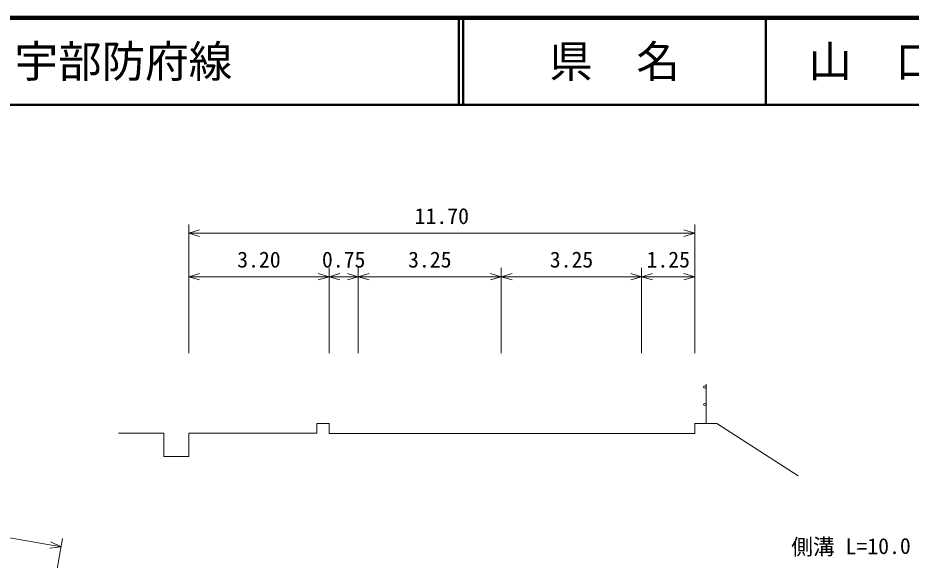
# Model space of a CAD drawing. Units: millimetres, scale not verified. Extents: x 40000 to 680000, y 20000 to 380000.
# Drawn here: x 247122 to 349679, y 317738 to 380000 of the extents above; entities that cross this region are included whole.
import ezdxf
from ezdxf.enums import TextEntityAlignment as Align

# ---------------------------------------------------------------- set-up
doc = ezdxf.new("R2010")
doc.units = ezdxf.units.MM
doc.header["$LTSCALE"] = 1000
for name, color, linetype, lineweight in [('M-BGD', 7, 'Continuous', 13), ('M-STR-HTXT', 7, 'Continuous', 13), ('M-TTL', 2, 'Continuous', 140), ('M-TTL-LINE', 7, 'Continuous', 50)]:
    doc.layers.add(name, color=color, linetype=linetype, lineweight=lineweight)
doc.layers.add('M-TTL-TXT', color=7, linetype='Continuous')
doc.styles.add('ＭＳ ゴシック', font='')
doc.styles.get('ＭＳ ゴシック').set_extended_font_data('MS Gothic')

msp = doc.modelspace()

# ---------------------------------------------------------------- linework, layer by layer
at = {"layer": 'M-BGD'}
msp.add_line((326135, 333436), (326135, 337936), dxfattribs=at)
msp.add_lwpolyline([(258672, 332330), (263866, 332330), (263866, 329628), (266744, 329628), (266744, 332330), (281449, 332330), (281449, 333418), (282853, 333418), (282853, 332295), (324844, 332295), (324844, 333436), (327371, 333436), (336706, 327399)], dxfattribs=at)
for centre in [(325985, 337611), (325985, 335611)]:
    msp.add_circle(centre, 130, dxfattribs=at)
at = {"layer": 'M-STR-HTXT'}
for p, q in [((266744, 341489), (266744, 356281)), ((324844, 341489), (324844, 356281)), ((266744, 355281), (267994, 355656)), ((266744, 355281), (324844, 355281)), ((266744, 355281), (267994, 354906)), ((324844, 355281), (323594, 355656)), ((324844, 355281), (323594, 354906)), ((282853, 341489), (282853, 351281)), ((286204, 341489), (286204, 351281)), ((302629, 341489), (302629, 351281)), ((318737, 341489), (318737, 351281)), ((266744, 350281), (267994, 350656)), ((266744, 350281), (282853, 350281)), ((266744, 350281), (267994, 349906)), ((282853, 350281), (281603, 350656)), ((282853, 350281), (281603, 349906)), ((282853, 350281), (284103, 350656)), ((282853, 350281), (286204, 350281)), ((282853, 350281), (284103, 349906)), ((286204, 350281), (284954, 350656)), ((286204, 350281), (284954, 349906)), ((286204, 350281), (287454, 350656)), ((286204, 350281), (302629, 350281)), ((286204, 350281), (287454, 349906)), ((302629, 350281), (301379, 350656)), ((302629, 350281), (301379, 349906)), ((302629, 350281), (303879, 350656)), ((302629, 350281), (318737, 350281)), ((302629, 350281), (303879, 349906)), ((318737, 350281), (317487, 350656)), ((318737, 350281), (317487, 349906)), ((318737, 350281), (319987, 350656)), ((318737, 350281), (324844, 350281)), ((318737, 350281), (319987, 349906)), ((324844, 350281), (323594, 350656)), ((324844, 350281), (323594, 349906)), ((173905, 333243), (252079, 319246)), ((247672, 294637), (252255, 320230)), ((252079, 319246), (250782, 319097)), ((252079, 319246), (250914, 319835))]:
    msp.add_line(p, q, dxfattribs=at)
at = {"layer": 'M-TTL'}
msp.add_line((680000, 380000), (40000, 380000), dxfattribs=at)
at = {"layer": 'M-TTL-LINE'}
for p, q in [((297750, 380000), (297750, 370000)), ((298250, 380000), (298250, 370000)), ((333000, 380000), (333000, 370000)), ((40000, 370000), (680000, 370000))]:
    msp.add_line(p, q, dxfattribs=at)

# ---------------------------------------------------------------- texts
at = {"layer": 'M-STR-HTXT', "style": 'ＭＳ ゴシック'}
for s, p in [('11.70', (295794, 355781)), ('3.20', (274798, 350781)), ('0.75', (284528, 350781)), ('3.25', (294417, 350781)), ('3.25', (310683, 350781)), ('1.25', (321791, 350781))]:
    msp.add_text(s, height=1833, dxfattribs=at).set_placement(p, align=Align.BOTTOM_CENTER)
msp.add_text('側溝 L=10.0', height=1833, rotation=0.515, dxfattribs=at).set_placement((342784, 317846), align=Align.BOTTOM_CENTER)
at = {"layer": 'M-TTL-TXT', "style": 'ＭＳ ゴシック'}
msp.add_text('主要地方道\u3000宇部防府線', height=3666, dxfattribs=at).set_placement((216734, 375000), align=Align.MIDDLE_LEFT)
for s, p in [('県\u3000名', (315625, 375000)), ('山\u3000口\u3000県', (350375, 375000))]:
    msp.add_text(s, height=3666, dxfattribs=at).set_placement(p, align=Align.MIDDLE_CENTER)

doc.saveas('drawing.dxf')
